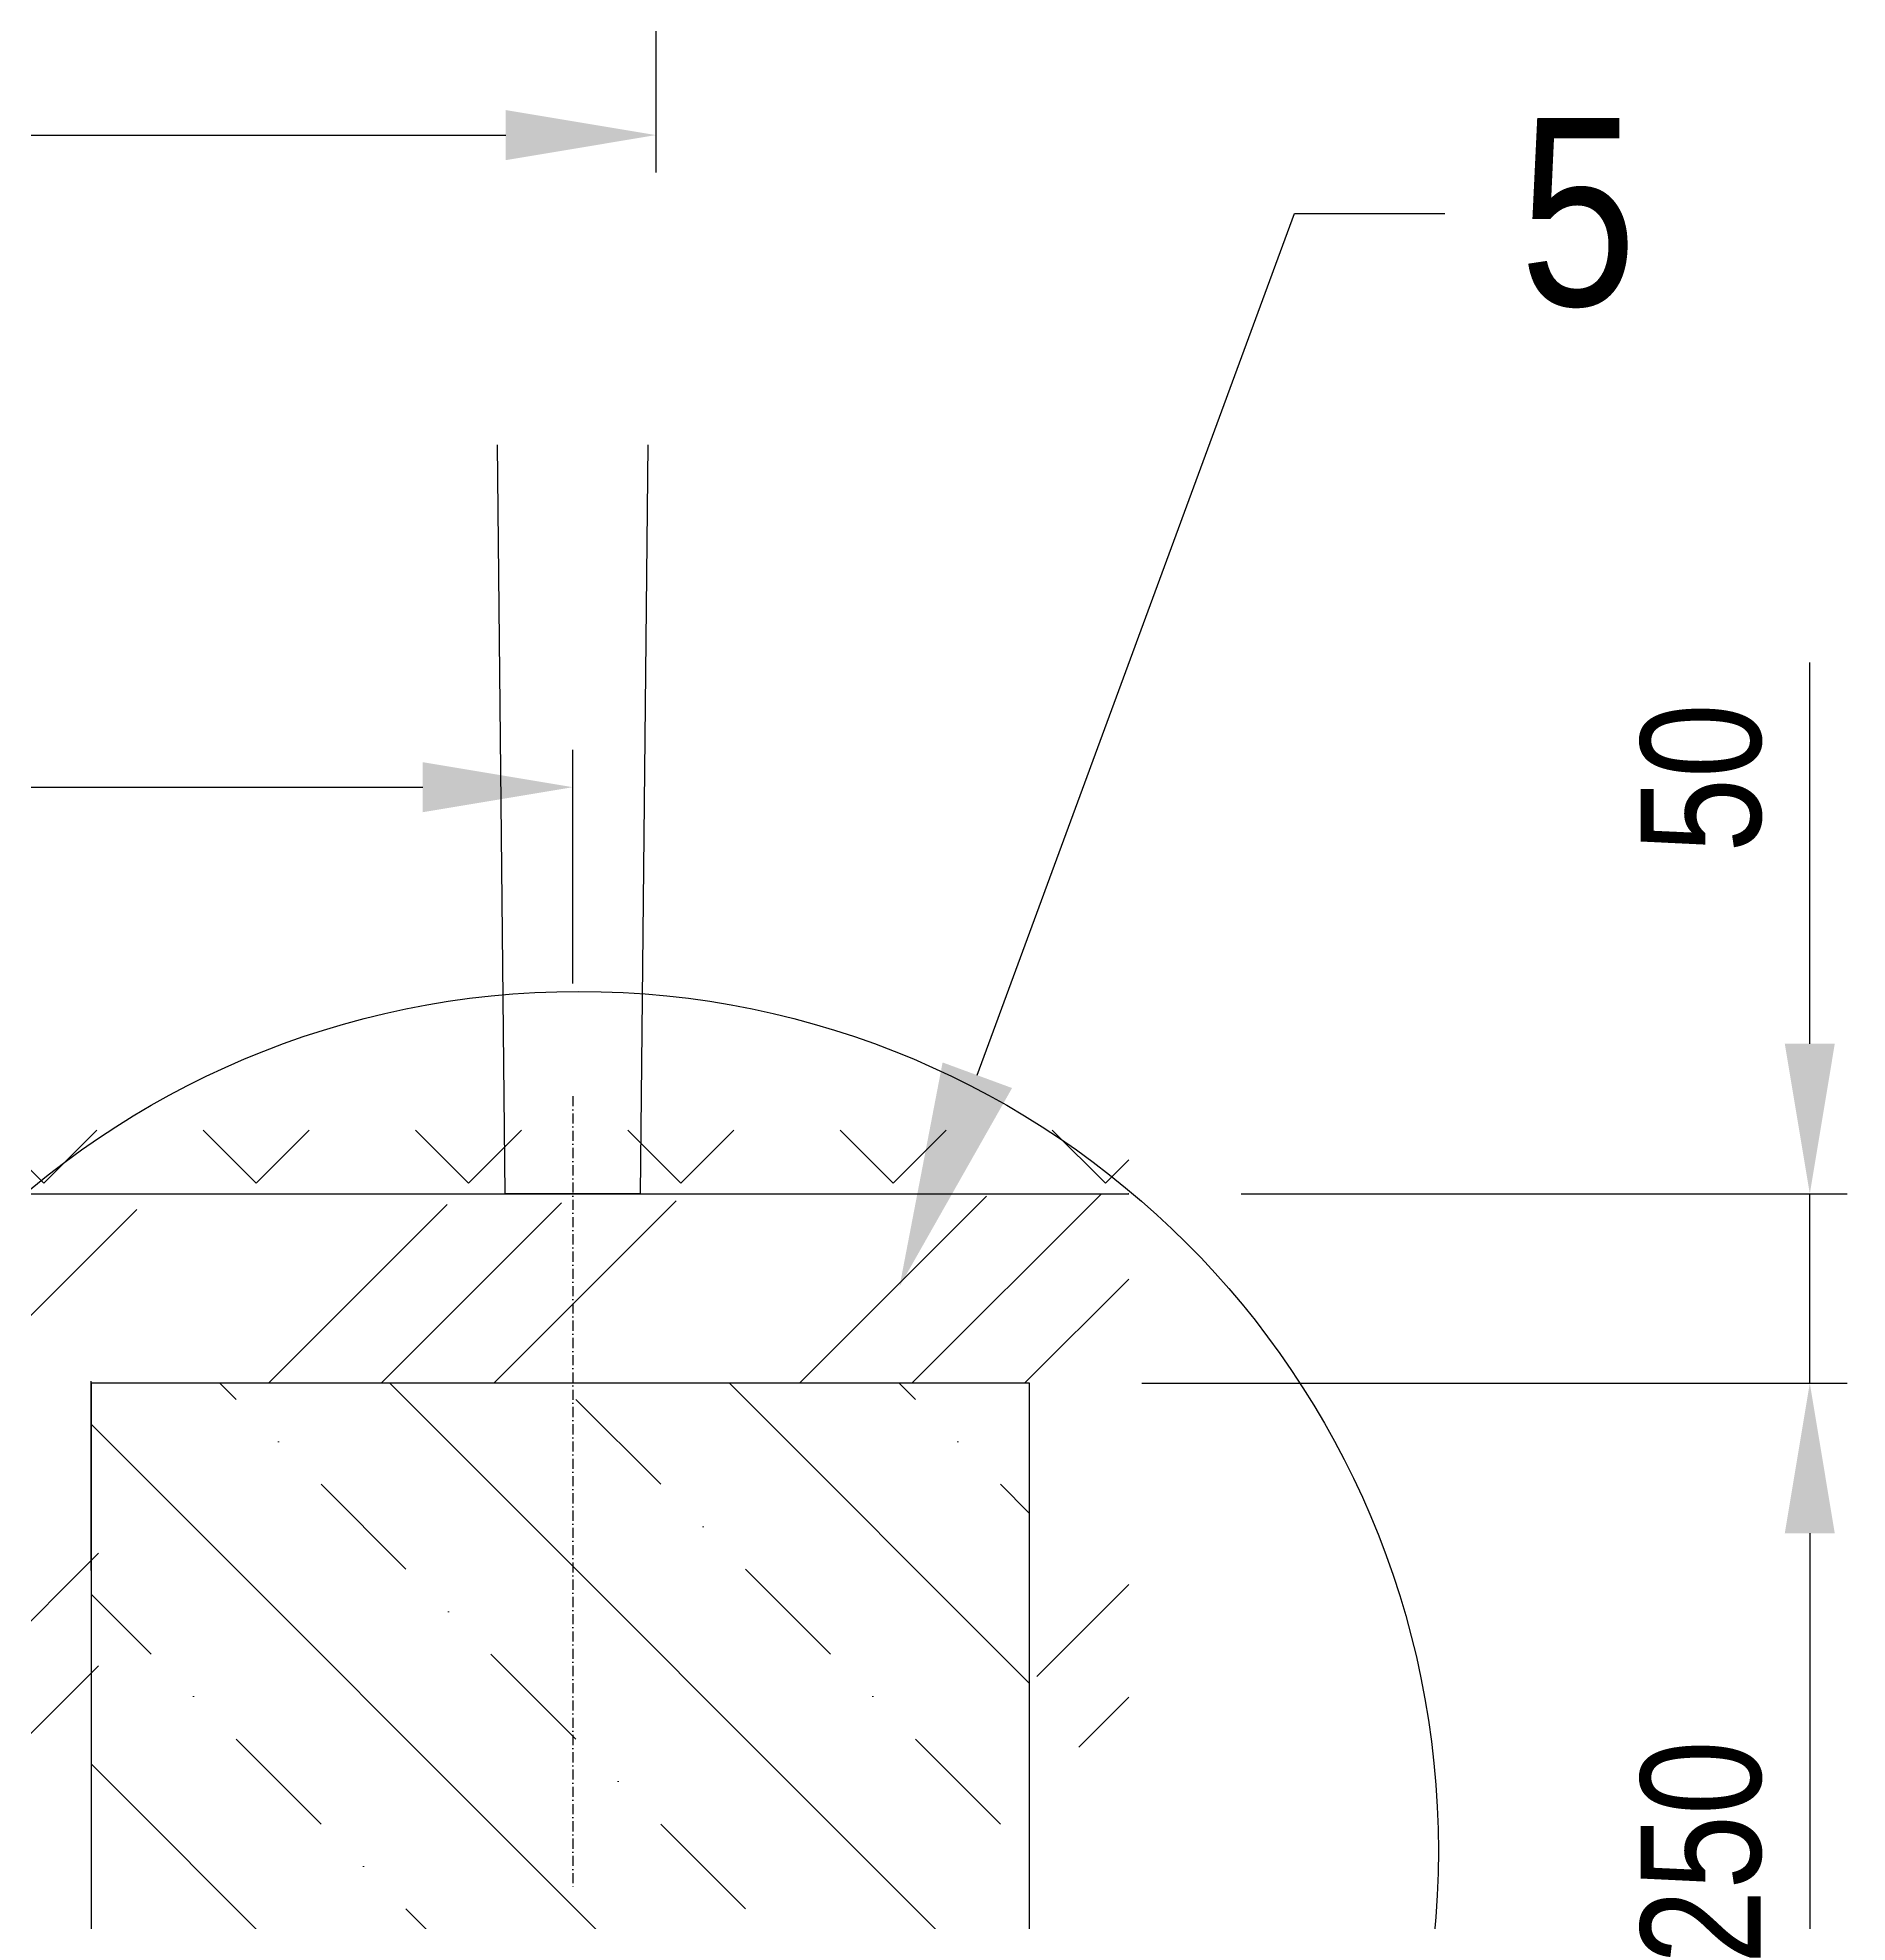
# Model space of a CAD drawing. Header units: millimetres. Extents: x 11004 to 31904, y 3085 to 7285.
# Drawn here: x 13875 to 14357, y 5429 to 5931 of the extents above; entities that cross this region are included whole.
import ezdxf
from ezdxf import colors
from ezdxf.entities.mleader import LeaderData, LeaderLine
from ezdxf.math import Vec2, Vec3

# ---------------------------------------------------------------- set-up
doc = ezdxf.new("R2010")
doc.units = ezdxf.units.MM
doc.header["$LTSCALE"] = 0.3
doc.linetypes.add('DashDot', pattern=[15, 9, -3, 0, -3])
doc.layers.add('SRAFY', color=251, linetype='Continuous', lineweight=13)
doc.styles.add('SEACAD_Arial', font='arial.ttf', dxfattribs={"width": 0.8})
doc.dimstyles.new('ISO-25', dxfattribs={"dimtxt": 1.6, "dimasz": 2, "dimexe": 0.5, "dimexo": 1.5, "dimtad": 1, "dimdec": 0, "dimtxsty": 'SEACAD_Arial', "dimcen": 2, "dimadec": 0, "dimazin": 0, "dimtfac": 1, "dimtdec": 0, "dimtmove": 0, "dimatfit": 3, "dimfxl": 1, "dimarcsym": 0})

# ---------------------------------------------------------------- blocks, each defined once
blk = doc.blocks.new('*D136')
at = {"color": 0, "lineweight": -2, "transparency": 16777216}
for p, q in [((13461.35, 5678.86), (13461.35, 5741.18)), ((14017.73, 5678.87), (14017.73, 5741.18)), ((13501.35, 5731.18), (13977.73, 5731.18))]:
    blk.add_line(p, q, dxfattribs=at)
at = {"color": 0, "transparency": 16777216}
for points in [[(13501.35, 5737.85), (13501.35, 5724.52), (13461.35, 5731.18)], [(13977.73, 5737.85), (13977.73, 5724.52), (14017.73, 5731.18)]]:
    blk.add_solid(points, dxfattribs=at)
at = {"layer": 'Defpoints', "color": 0, "transparency": 16777216}
for p in [(14017.73, 5731.18), (13461.35, 5648.86), (14017.73, 5648.87)]:
    blk.add_point(p, dxfattribs=at)
at = {"color": 0, "transparency": 16777216, "insert": (13739.54, 5760.02), "char_height": 32, "attachment_point": 5, "style": 'SEACAD_Arial'}
blk.add_mtext('556', dxfattribs=at)
blk = doc.blocks.new('*D137')
at = {"color": 0, "lineweight": -2, "transparency": 16777216}
for p, q in [((14169.39, 5572.4), (14357.34, 5572.4)), ((14347.34, 5532.4), (14347.34, 5362.41)), ((14169.37, 5322.41), (14357.34, 5322.41))]:
    blk.add_line(p, q, dxfattribs=at)
at = {"color": 0, "transparency": 16777216}
for points in [[(14340.67, 5532.4), (14354, 5532.4), (14347.34, 5572.4)], [(14340.67, 5362.41), (14354, 5362.41), (14347.34, 5322.41)]]:
    blk.add_solid(points, dxfattribs=at)
at = {"layer": 'Defpoints', "color": 0, "transparency": 16777216}
for p in [(14139.39, 5572.4), (14139.37, 5322.41), (14347.34, 5322.41)]:
    blk.add_point(p, dxfattribs=at)
at = {"color": 0, "transparency": 16777216, "insert": (14318.5, 5447.41), "char_height": 32, "attachment_point": 5, "rotation": 90, "style": 'SEACAD_Arial'}
blk.add_mtext('250', dxfattribs=at)
blk = doc.blocks.new('*D142')
at = {"color": 0, "lineweight": -2, "transparency": 16777216}
for p, q in [((14347.34, 5662.84), (14347.34, 5764.42)), ((14195.84, 5622.84), (14357.34, 5622.84)), ((14347.34, 5572.4), (14347.34, 5622.84)), ((14169.39, 5572.4), (14357.34, 5572.4)), ((14347.34, 5532.4), (14347.34, 5492.4))]:
    blk.add_line(p, q, dxfattribs=at)
at = {"color": 0, "transparency": 16777216}
for points in [[(14340.67, 5662.84), (14354, 5662.84), (14347.34, 5622.84)], [(14340.67, 5532.4), (14354, 5532.4), (14347.34, 5572.4)]]:
    blk.add_solid(points, dxfattribs=at)
at = {"layer": 'Defpoints', "color": 0, "transparency": 16777216}
for p in [(14165.84, 5622.84), (14347.34, 5622.84), (14139.39, 5572.4)]:
    blk.add_point(p, dxfattribs=at)
at = {"color": 0, "transparency": 16777216, "insert": (14318.5, 5733.63), "char_height": 32, "attachment_point": 5, "rotation": 90, "style": 'SEACAD_Arial'}
blk.add_mtext('50', dxfattribs=at)
blk = doc.blocks.new('*D143')
at = {"color": 0, "lineweight": -2, "transparency": 16777216}
for p, q in [((13439.35, 6787.83), (13439.35, 5894.92)), ((14039.87, 5992.84), (14039.87, 5894.92)), ((13479.35, 5904.92), (13999.87, 5904.92))]:
    blk.add_line(p, q, dxfattribs=at)
at = {"color": 0, "transparency": 16777216}
for points in [[(13479.35, 5911.59), (13479.35, 5898.25), (13439.35, 5904.92)], [(13999.87, 5911.59), (13999.87, 5898.25), (14039.87, 5904.92)]]:
    blk.add_solid(points, dxfattribs=at)
at = {"layer": 'Defpoints', "color": 0, "transparency": 16777216}
for p in [(13439.35, 6817.83), (14039.87, 6022.84), (14039.87, 5904.92)]:
    blk.add_point(p, dxfattribs=at)
at = {"color": 0, "transparency": 16777216, "insert": (13739.61, 5933.76), "char_height": 32, "attachment_point": 5, "style": 'SEACAD_Arial'}
blk.add_mtext('600', dxfattribs=at)

msp = doc.modelspace()

# ---------------------------------------------------------------- hatches: boundary and pattern name
at = {"layer": 'SRAFY'}
h = msp.add_hatch(dxfattribs=at)
h.set_pattern_fill('TERACO', color=256, scale=20)
h.set_pattern_definition([(45, (6975.4, 308.18), (-28.28427, 28.28427), [20, -20]), (135, (7031.97, 308.18), (-28.28427, -28.28427), [20, -20])])
h.paths.add_polyline_path([(13770.85, 5622.84), (13770.85, 5645.87), (14165.85, 5645.87), (14165.85, 5622.85)])
h = msp.add_hatch(dxfattribs=at)
h.set_pattern_fill('GOST_GROUND', color=256, scale=10)
h.set_pattern_definition([(45, (6975.4, 308.18), (141.4214, -9e-15), [200]), (45, (7005.4, 308.18), (141.4214, -9e-15), [200]), (45, (7035.4, 308.18), (141.4214, -9e-15), [200])])
h.paths.add_polyline_path([(13891.35, 5475.17), (13770.84, 5469.01), (13770.85, 5616.67), (14165.85, 5622.83), (14165.85, 5475.43), (14141.39, 5475.43), (14141.39, 5572.4), (13891.35, 5572.4)])
h = msp.add_hatch(dxfattribs=at)
h.set_pattern_fill('BETON-PROSTY', color=256, scale=0.8, angle=90)
h.set_pattern_definition([(135, (5171.15, 793.655), (-45.25483, -45.25483), []), (135, (5171.15, 838.91), (-67.88225, -22.6274), [32, -16, 0, -16])])
h.paths.add_polyline_path([(14139.35, 5572.4), (13889.36, 5572.4), (13889.37, 5322.42), (14139.38, 5322.41)])

# ---------------------------------------------------------------- linework, layer by layer
for p, q in [((13999.73, 5622.84), (13997.65, 5822.44)), ((14035.73, 5622.84), (14037.81, 5822.44)), ((13770.85, 5622.84), (14165.85, 5622.84)), ((14035.73, 5622.84), (13999.73, 5622.84)), ((13889.35, 5522.49), (13889.35, 5572.92))]:
    msp.add_line(p, q)
at = {"linetype": 'DashDot', "lineweight": 30}
msp.add_line((14017.73, 5648.87), (14017.73, 5438.21), dxfattribs=at)
msp.add_lwpolyline([(13889.37, 5322.42), (14139.39, 5322.41), (14139.39, 5572.4), (13889.35, 5572.4)], close=True)
msp.add_circle((14019.35, 5447.77), 229.01)
at = {"color": 7, "linetype": 'Continuous'}
for centre in [(14021.35, 5622.86), (14165.85, 5622.84), (14165.85, 5622.84)]:
    msp.add_circle(centre, 0.01, dxfattribs=at)

# ---------------------------------------------------------------- dimensions: what is measured, and where the dimension line sits
for base, p1, p2, override, picture, middle in [((14039.87, 5904.92), (13439.35, 6817.83), (14039.87, 6022.84), {"dimrnd": 10}, '*D143', (13739.61, 5933.76)), ((14017.73, 5731.18), (13461.35, 5648.86), (14017.73, 5648.87), {"dimscale": 0}, '*D136', (13739.54, 5760.02))]:
    dim = msp.add_linear_dim(base=base, p1=p1, p2=p2, dimstyle='ISO-25', override=override)
    dim.commit()
    dim.dimension.update_dxf_attribs({"geometry": picture, "text_midpoint": middle})
dim = msp.add_linear_dim(base=(14347.34, 5622.84), p1=(14139.39, 5572.4), p2=(14165.84, 5622.84), angle=90, dimstyle='ISO-25')
dim.commit()
dim.dimension.update_dxf_attribs({"geometry": '*D142', "text_midpoint": (14318.5, 5733.63)})
dim = msp.add_linear_dim(base=(14347.34, 5322.41), p1=(14139.39, 5572.4), p2=(14139.37, 5322.41), angle=90, dimstyle='ISO-25', override={"dimscale": 0})
dim.commit()
dim.dimension.update_dxf_attribs({"geometry": '*D137', "text_midpoint": (14318.5, 5447.41)})

# ---------------------------------------------------------------- leaders
ml = msp.add_multileader_mtext('Standard')
ml.set_content('5', color=256, style='SEACAD_Arial')
ml.set_leader_properties()
ml.build(insert=Vec2(0, 0))
ml.multileader.update_dxf_attribs({"text_right_attachment_type": 6, "dogleg_length": 2, "arrow_head_size": 60, "scale": 20})
ctx = ml.context
ctx.base_point, ctx.scale, ctx.char_height, ctx.arrow_head_size, ctx.landing_gap_size, ctx.plane_origin = Vec3(14250.07, 5884.05), 20, 50, 60, 20, Vec3(14807.75, 5534.55)
ctx.right_attachment = 6
notes = []
notes.append((ctx, [(1, (1, 1, 0), (14210.07, 5884.05), (1, 0), 40, [(0, [(14104.78, 5598.14)], 0, [])])]))
ctx.mtext.insert, ctx.mtext.flow_direction = Vec3(14270.07, 5909.48), 5
for ctx, leaders in notes:
    for number, flags, end, landing, length, lines in leaders:
        leader = LeaderData()
        leader.index, (leader.has_last_leader_line, leader.has_dogleg_vector, leader.attachment_direction) = number, flags
        leader.last_leader_point, leader.dogleg_vector, leader.dogleg_length = Vec3(end), Vec3(landing), length
        for number, points, colour, breaks in lines:
            line = LeaderLine()
            line.index, line.vertices, line.color, line.breaks = number, Vec3.list(points), colors.encode_raw_color(colour), breaks
            leader.lines.append(line)
        ctx.leaders.append(leader)

doc.saveas('drawing.dxf')
